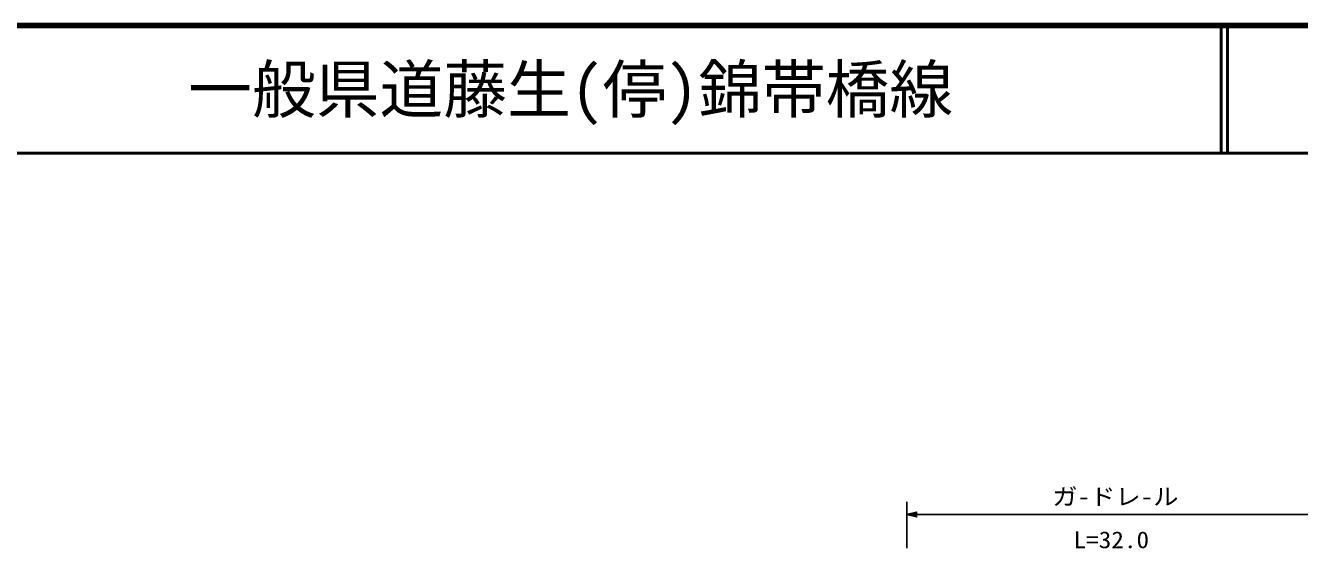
# Model space of a CAD drawing. Units: millimetres, scale not verified. Extents: x 40000 to 680000, y 20000 to 380000.
# Drawn here: x 203965 to 303893, y 338995 to 380000 of the extents above; entities that cross this region are included whole.
import ezdxf
from ezdxf.enums import TextEntityAlignment as Align

# ---------------------------------------------------------------- set-up
doc = ezdxf.new("R2010")
doc.units = ezdxf.units.MM
doc.header["$LTSCALE"] = 1000
for name, color, linetype, lineweight in [('M-BGD', 7, 'Continuous', 25), ('M-TTL', 2, 'Continuous', 140), ('M-TTL-LINE', 7, 'Continuous', 50)]:
    doc.layers.add(name, color=color, linetype=linetype, lineweight=lineweight)
doc.layers.add('M-TTL-TXT', color=7, linetype='Continuous')
doc.styles.add('ＭＳ ゴシック', font='')
doc.styles.get('ＭＳ ゴシック').set_extended_font_data('MS Gothic')

# ---------------------------------------------------------------- blocks, each defined once
blk = doc.blocks.new('BUHIN49')
at = {"color": 7, "linetype": 'Continuous', "lineweight": 25}
for points in [[(0, 0), (-147, 759), (-487, 600)], [(-65, 139), (-416, 582), (-178, 693)], [(-97, 207), (-379, 568), (-192, 655)], [(-129, 277), (-341, 555), (-205, 618)], [(-161, 345), (-304, 541), (-219, 581)]]:
    blk.add_lwpolyline(points, close=True, dxfattribs=at)
for points in [[(-32, 70), (-453, 595), (-165, 730), (-33, 71)], [(-250, 535), (-193, 415), (-267, 527), (-233, 543), (-193, 415)]]:
    blk.add_lwpolyline(points, dxfattribs=at)

msp = doc.modelspace()

# ---------------------------------------------------------------- linework, layer by layer
at = {"layer": 'M-BGD'}
for p, q in [((273103, 339011), (273103, 342666)), ((273103, 341666), (304982, 341666))]:
    msp.add_line(p, q, dxfattribs=at)
at = {"layer": 'M-TTL'}
msp.add_line((680000, 380000), (40000, 380000), dxfattribs=at)
at = {"layer": 'M-TTL-LINE'}
for p, q in [((297750, 380000), (297750, 370000)), ((298250, 380000), (298250, 370000)), ((40000, 370000), (680000, 370000))]:
    msp.add_line(p, q, dxfattribs=at)

# ---------------------------------------------------------------- block references
at = {"layer": 'M-BGD', "rotation": 245.00001}
msp.add_blockref('BUHIN49', (273103, 341666), dxfattribs=at)

# ---------------------------------------------------------------- texts
at = {"layer": 'M-BGD', "style": 'ＭＳ ゴシック', "width": 1.1}
for s, p in [('ガ-ドレ-ル', (284499, 342007)), ('L=32.0', (286168, 338621))]:
    msp.add_text(s, height=1320, dxfattribs=at).set_placement(p, align=Align.BOTTOM_LEFT)
at = {"layer": 'M-TTL-TXT', "style": 'ＭＳ ゴシック'}
msp.add_text('一般県道藤生(停)錦帯橋線', height=3666, dxfattribs=at).set_placement((216734, 375000), align=Align.MIDDLE_LEFT)

doc.saveas('drawing.dxf')
